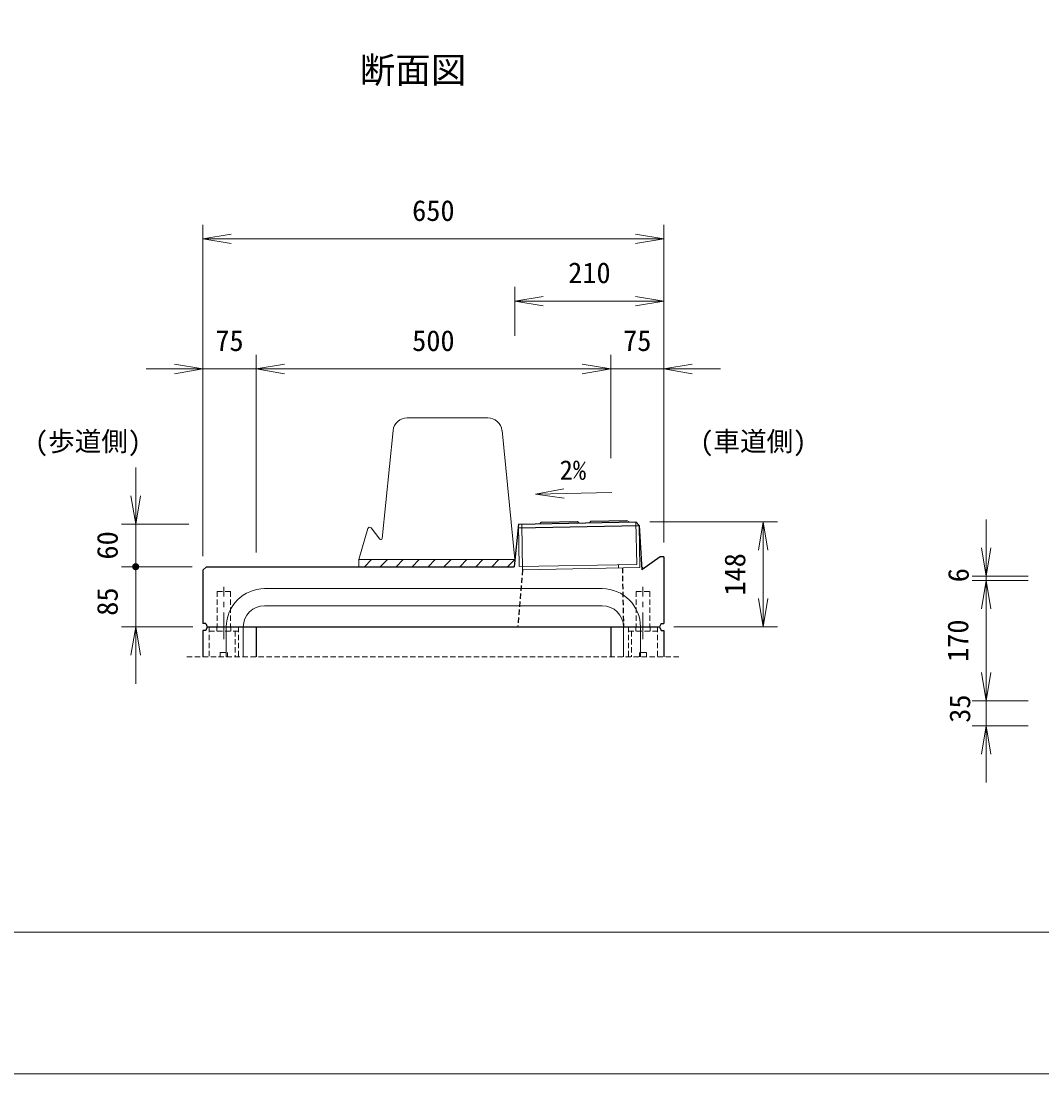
# Model space of a CAD drawing. Units: millimetres at full size, sheet at 1:20. Extents: x 0 to 8400, y 0 to 5940.
# Drawn here: x 3728 to 5168, y 0 to 1485 of the extents above; entities that cross this region are included whole.
import ezdxf
from ezdxf.enums import TextEntityAlignment as Align

# ---------------------------------------------------------------- set-up
doc = ezdxf.new("R2010")
doc.units = ezdxf.units.MM
doc.header["$LTSCALE"] = 20
doc.linetypes.add('USER1', pattern=[0.5625, 0.375, -0.1875])
doc.linetypes.add('USER3', pattern=[3, 1.875, -0.375, 0.375, -0.375])
for name, color, linetype, lineweight in [('0_2', 7, 'Continuous', 25), ('ACC(細線）', 4, 'USER1', 13), ('CON2(細線）', 6, 'Continuous', 13), ('CON（太線）', 1, 'Continuous', 25), ('寸法線', 7, 'Continuous', 9), ('構造物-寸法', 7, 'Continuous', 9)]:
    doc.layers.add(name, color=color, linetype=linetype, lineweight=lineweight)
doc.styles.add('ＭＳ ゴシック', font='')
doc.styles.get('ＭＳ ゴシック').set_extended_font_data('MS Gothic')

# ---------------------------------------------------------------- blocks, each defined once
blk = doc.blocks.new('open_arrow')
at = {"color": 0, "linetype": 'Continuous', "lineweight": -2}
blk.add_lwpolyline([(7.5, 1.25), (0, 0), (7.5, -1.25)], dxfattribs=at)
blk = doc.blocks.new('filled_dot')
at = {"color": 0, "linetype": 'Continuous', "lineweight": -2, "const_width": 1.25}
blk.add_lwpolyline([(-0.625, 0, 1), (0.625, 0, 1)], format="xyb", close=True, dxfattribs=at)

msp = doc.modelspace()

# ---------------------------------------------------------------- linework, layer by layer
at = {"layer": '0_2', "lineweight": 13}
for p, q in [((4272.68, 925.44), (4386.48, 925.44)), ((4237.58, 755.41), (4252.78, 907.43)), ((4406.38, 907.43), (4424.58, 725.44)), ((4217.1, 769.11), (4204.58, 725.44)), ((4234.01, 754.38), (4221.83, 770.02)), ((4204.58, 725.44), (4204.58, 715.44)), ((4204.58, 725.44), (4424.58, 725.44))]:
    msp.add_line(p, q, dxfattribs=at)
at = {"layer": '0_2', "linetype": 'USER1'}
for p, q in [((4576.02, 713.81), (4577.63, 630.44)), ((4435.35, 711.13), (4428.38, 630.44))]:
    msp.add_line(p, q, dxfattribs=at)
at = {"layer": '0_2', "lineweight": 13}
for centre, radius, start, end in [((4272.68, 905.44), 20, 90, 174.28941), ((4386.31, 905.44), 20, 5.71059, 90), ((4219.7, 768.36), 2.7, 37.91649, 164), ((4235.59, 755.61), 2, 217.91649, 354.28941)]:
    msp.add_arc(centre, radius, start, end, dxfattribs=at)
at = {"layer": 'ACC(細線）', "lineweight": 9}
for p, q in [((4023.58, 680.44), (4004.58, 680.44)), ((4004.58, 680.44), (4004.58, 630.44)), ((4023.58, 680.44), (4023.58, 630.44)), ((4595.58, 680.44), (4614.58, 680.44)), ((4595.58, 680.44), (4595.58, 630.44)), ((4614.58, 680.44), (4614.58, 630.44))]:
    msp.add_line(p, q, dxfattribs=at)
at = {"layer": 'ACC(細線）'}
for p, q in [((3993.58, 630.44), (3993.58, 588.41)), ((4034.58, 624.44), (3993.58, 624.44)), ((4030.08, 624.44), (4030.08, 588.41)), ((4034.58, 630.44), (4034.58, 588.41)), ((4584.58, 630.44), (4625.58, 630.44)), ((4584.58, 630.44), (4584.58, 588.41)), ((4584.58, 624.44), (4625.58, 624.44)), ((4589.08, 624.44), (4589.08, 588.41)), ((4625.58, 630.44), (4625.58, 588.41)), ((4009.08, 594.44), (4019.08, 594.44)), ((4009.08, 594.44), (4009.08, 588.41)), ((4019.08, 594.44), (4019.08, 588.41)), ((4610.08, 594.44), (4600.08, 594.44)), ((4600.08, 594.44), (4600.08, 588.41)), ((4610.08, 594.44), (4610.08, 588.41))]:
    msp.add_line(p, q, dxfattribs=at)
at = {"layer": 'ACC(細線）', "linetype": 'Continuous'}
for p, q in [((4004.08, 624.44), (4004.08, 630.44)), ((4024.08, 624.44), (4024.08, 630.44)), ((4595.08, 624.44), (4595.08, 630.44)), ((4615.08, 624.44), (4615.08, 630.44))]:
    msp.add_line(p, q, dxfattribs=at)
at = {"layer": 'CON2(細線）'}
for p, q in [((4547.58, 684.44), (4071.58, 684.44)), ((4547.58, 660.44), (4071.58, 660.44)), ((4017.58, 630.44), (4017.58, 588.41)), ((4041.58, 630.44), (4041.58, 588.41)), ((4577.58, 630.44), (4577.58, 588.41)), ((4601.58, 630.44), (4601.58, 588.41))]:
    msp.add_line(p, q, dxfattribs=at)
for centre, radius, start, end in [((4071.58, 630.44), 54, 90, 180), ((4547.58, 630.44), 54, 0, 90), ((4071.58, 630.44), 30, 90, 180), ((4547.58, 630.44), 30, 0, 90)]:
    msp.add_arc(centre, radius, start, end, dxfattribs=at)
at = {"layer": 'CON（太線）'}
for p, q in [((4429.58, 775.54), (4423.58, 715.44)), ((4429.58, 775.54), (4594.88, 778.68)), ((4461.57, 778.15), (4512.57, 779.12)), ((4531.57, 779.48), (4582.57, 780.45)), ((4594.88, 778.68), (4599.88, 773.68)), ((4599.88, 773.68), (4603.52, 711.2)), ((4629.58, 729.44), (4603.52, 711.2)), ((4634.58, 729.44), (4629.58, 729.44)), ((4634.58, 729.44), (4634.58, 635.44)), ((3989.58, 715.44), (3984.58, 710.44)), ((3989.58, 715.44), (4423.58, 715.44)), ((4603.32, 714.72), (4605.04, 712.26)), ((3984.58, 710.44), (3984.58, 635.44)), ((3988.58, 635.44), (3984.58, 635.44)), ((3988.58, 625.44), (3984.58, 625.44)), ((3984.58, 625.44), (3984.58, 588.41)), ((3988.58, 635.44), (3990.58, 630.44)), ((3990.58, 630.44), (3988.58, 625.44)), ((3990.58, 630.44), (4059.58, 630.44)), ((3990.58, 630.44), (4628.58, 630.44)), ((4059.58, 630.44), (4059.58, 588.41)), ((4559.58, 630.44), (4628.58, 630.44)), ((4559.58, 630.44), (4559.58, 588.41)), ((4595.58, 630.44), (4595.58, 630.44)), ((4630.58, 635.44), (4628.58, 630.44)), ((4628.58, 630.44), (4630.58, 625.44)), ((4630.58, 635.44), (4634.58, 635.44)), ((4630.58, 625.44), (4634.58, 625.44)), ((4634.58, 625.44), (4634.58, 588.41))]:
    msp.add_line(p, q, dxfattribs=at)
at = {"layer": 'CON（太線）', "color": 2}
msp.add_line((4429.07, 770.43), (4599.88, 773.68), dxfattribs=at)
at = {"layer": '寸法線'}
for p, q in [((4493.64, 825.24), (4453.78, 817.81)), ((4453.78, 817.81), (4561.03, 819.85)), ((4453.78, 817.81), (4493.9, 811.9))]:
    msp.add_line(p, q, dxfattribs=at)
at = {"layer": '構造物-寸法'}
for p, q in [((3984.58, 730.44), (3984.58, 1197.74)), ((4634.58, 749.44), (4634.58, 1197.74)), ((3984.58, 1177.74), (4634.58, 1177.74)), ((4424.58, 1041.02), (4424.58, 1110)), ((4634.58, 749.44), (4634.58, 1110)), ((4634.58, 1090), (4424.58, 1090)), ((3984.58, 730.44), (3984.58, 1014.27)), ((4059.58, 735.44), (4059.58, 1014.27)), ((4059.58, 735.44), (4059.58, 1014.27)), ((4559.58, 868.32), (4559.58, 1014.27)), ((4559.58, 868.32), (4559.58, 1014.27)), ((4634.58, 749.44), (4634.58, 1014.27)), ((3904.58, 994.27), (4139.58, 994.27)), ((4059.58, 994.27), (4559.58, 994.27)), ((4714.58, 994.27), (4479.58, 994.27)), ((3889.84, 855.54), (3889.84, 635.44)), ((3964.58, 775.54), (3869.84, 775.54)), ((4614.88, 778.68), (4794.71, 778.68)), ((4774.71, 778.68), (4774.71, 630.44)), ((5089.14, 616.01), (5089.14, 782.01)), ((3969.58, 715.44), (3869.84, 715.44)), ((3969.58, 715.44), (3869.84, 715.44)), ((3889.84, 715.44), (3889.84, 550.44)), ((4212.23, 715.44), (4222.23, 725.44)), ((4234.68, 715.44), (4244.68, 725.44)), ((4257.13, 715.44), (4267.13, 725.44)), ((4279.58, 715.44), (4289.58, 725.44)), ((4302.03, 715.44), (4312.03, 725.44)), ((4324.48, 715.44), (4325.4, 716.36)), ((4325.4, 716.36), (4334.48, 725.44)), ((4346.93, 715.44), (4356.93, 725.44)), ((4369.38, 715.44), (4379.38, 725.44)), ((4391.83, 715.44), (4401.83, 725.44)), ((4414.29, 715.44), (4424.28, 725.44)), ((5148.22, 702.01), (5069.14, 702.01)), ((5148.22, 696.01), (5069.14, 696.01)), ((5148.22, 696.01), (5069.14, 696.01)), ((5089.14, 696.01), (5089.14, 526.01)), ((3970.58, 630.44), (3869.84, 630.44)), ((4648.58, 630.44), (4794.71, 630.44)), ((5089.14, 606.01), (5089.14, 411.01)), ((5148.22, 526.01), (5069.14, 526.01)), ((5148.22, 526.01), (5069.14, 526.01)), ((5148.22, 491.01), (5069.14, 491.01))]:
    msp.add_line(p, q, dxfattribs=at)
at = {"layer": '構造物-寸法', "color": 4}
for p, q in [((4429.62, 775.54), (4430.76, 715.55)), ((4434.12, 775.62), (4435.35, 711.13)), ((4595.09, 778.69), (4596.23, 718.7)), ((4599.68, 773.89), (4600.82, 714.29)), ((4430.76, 715.55), (4596.23, 718.7)), ((4435.35, 711.13), (4600.82, 714.29)), ((4570.74, 718.21), (4570.82, 713.71))]:
    msp.add_line(p, q, dxfattribs=at)
at = {"layer": '構造物-寸法', "color": 1}
for p, q in [((4459.57, 776.11), (4461.57, 778.15)), ((4512.57, 779.12), (4514.57, 777.16)), ((4529.58, 777.44), (4531.57, 779.48)), ((4582.57, 780.45), (4585.53, 778.51))]:
    msp.add_line(p, q, dxfattribs=at)
at = {"layer": '構造物-寸法', "linetype": 'USER3', "lineweight": 13}
for p, q in [((4014.08, 613.3), (4014.08, 687.15)), ((4605.08, 613.3), (4605.08, 687.15))]:
    msp.add_line(p, q, dxfattribs=at)
at = {"layer": '構造物-寸法', "linetype": 'USER1', "lineweight": 13}
msp.add_line((3961.82, 588.41), (4658.19, 588.41), dxfattribs=at)
at = {"layer": '構造物-寸法', "color": 2}
msp.add_lwpolyline([(0, 5940), (0, 0), (8400, 0), (8400, 5940)], close=True, dxfattribs=at)
at = {"layer": '構造物-寸法'}
msp.add_lwpolyline([(200, 5740), (200, 200), (8200, 200), (8200, 5740)], close=True, dxfattribs=at)

# ---------------------------------------------------------------- block references
at = {"layer": '構造物-寸法', "xscale": 5.33, "yscale": 5.33}
for p in [(3984.58, 1177.74), (4424.58, 1090), (4059.58, 994.27), (4059.58, 994.27), (4634.58, 994.27)]:
    msp.add_blockref('open_arrow', p, dxfattribs=at)
at = {"layer": '構造物-寸法'}
for name, p, xscale, yscale, rotation in [('open_arrow', (4634.58, 1177.74), 5.33, 5.33, 180), ('open_arrow', (4634.58, 1090), 5.33, 5.33, 180), ('open_arrow', (3984.58, 994.27), 5.33, 5.33, 180), ('open_arrow', (4559.58, 994.27), 5.33, 5.33, 180), ('open_arrow', (4559.58, 994.27), 5.33, 5.33, 180), ('open_arrow', (3889.84, 775.54), 5.33, 5.33, 90), ('open_arrow', (4774.71, 778.68), 5.33, 5.33, 270), ('open_arrow', (5089.14, 702.01), 5.33, 5.33, 90), ('filled_dot', (3889.84, 715.44), 4, 4, 270), ('filled_dot', (3889.84, 715.44), 4, 4, 270), ('open_arrow', (5089.14, 696.01), 5.33, 5.33, 270), ('open_arrow', (5089.14, 696.01), 5.33, 5.33, 270), ('open_arrow', (4774.71, 630.44), 5.33, 5.33, 90), ('open_arrow', (3889.84, 630.44), 5.33, 5.33, 270), ('open_arrow', (5089.14, 526.01), 5.33, 5.33, 90), ('open_arrow', (5089.14, 526.01), 5.33, 5.33, 90), ('open_arrow', (5089.14, 491.01), 5.33, 5.33, 270)]:
    msp.add_blockref(name, p, dxfattribs=dict(at, xscale=xscale, yscale=yscale, rotation=rotation))

# ---------------------------------------------------------------- texts
at = {"layer": '寸法線', "style": 'ＭＳ ゴシック'}
msp.add_text('断面図', height=36.66, dxfattribs=at).set_placement((4205.83, 1386.62), align=Align.BOTTOM_LEFT)
msp.add_text('2%', height=27.49, dxfattribs=at).set_placement((4506.29, 829.81), align=Align.BOTTOM_CENTER)
at = {"layer": '構造物-寸法', "style": 'ＭＳ ゴシック'}
for s, p in [('650', (4309.58, 1217.74)), ('210', (4529.58, 1130)), ('75', (4022.08, 1034.27)), ('500', (4309.58, 1034.27)), ('75', (4597.08, 1034.27))]:
    msp.add_text(s, height=29.33, dxfattribs=at).set_placement(p, align=Align.MIDDLE_CENTER)
for s, p in [('(歩道側)', (3747.64, 870.23)), ('(車道側)', (4685.72, 870.23))]:
    msp.add_text(s, height=27.49, dxfattribs=at).set_placement(p, align=Align.BOTTOM_LEFT)
for s, p in [('60', (3849.84, 745.49)), ('148', (4734.71, 704.56)), ('6', (5049.82, 703.51)), ('85', (3849.84, 666.16)), ('170', (5049.14, 611.01)), ('35', (5051.87, 515.23))]:
    msp.add_text(s, height=29.33, rotation=90, dxfattribs=at).set_placement(p, align=Align.MIDDLE_CENTER)

doc.saveas('drawing.dxf')
